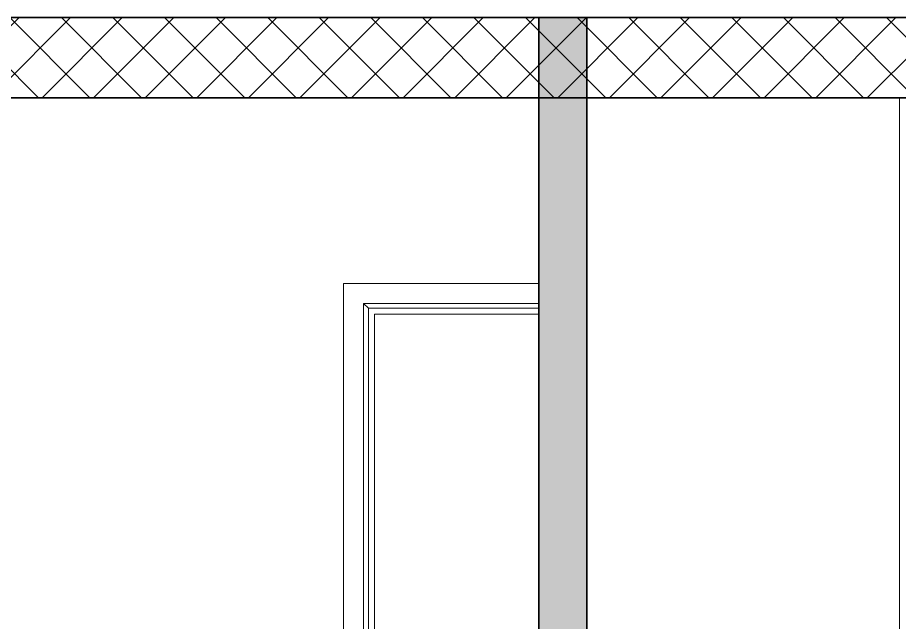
# Model space of a CAD drawing. Header units: millimetres. Extents: x -15634 to 67596, y -3027 to 55843.
# Drawn here: x 38294 to 40494, y 19287 to 20796 of the extents above; entities that cross this region are included whole.
import ezdxf

# ---------------------------------------------------------------- set-up
doc = ezdxf.new("R2010")
doc.units = ezdxf.units.MM
doc.header["$MEASUREMENT"] = 0
doc.set_wipeout_variables(frame=1)
doc.linetypes.add('Wipeout_Contour', pattern=[1000, 0, -1000])
doc.layers.add('Structural - Bearing', color=7, linetype='Continuous')
for name, color, linetype, lineweight in [('Structural - Bearing_Pen_No__1', 7, 'Continuous', 13), ('Structural - Bearing_Pen_No__101', 252, 'Continuous', 13), ('Structural - Bearing_Pen_No__7', 7, 'Continuous', 35)]:
    doc.layers.add(name, color=color, linetype=linetype, lineweight=lineweight)
doc.layers.add('Structural - Bearing_Pen_No__82', color=7, linetype='Continuous', lineweight=20, true_color=0xaaaaaa)

msp = doc.modelspace()

# ---------------------------------------------------------------- linework, layer by layer
at = {"layer": 'Structural - Bearing_Pen_No__1', "color": 7, "linetype": 'Continuous', "lineweight": 13}
for p, q in [((37134.4, 20795.6), (39594.4, 20795.6)), ((39714.4, 20795.6), (43944.4, 20795.6))]:
    msp.add_line(p, q, dxfattribs=at)

# ---------------------------------------------------------------- wipeouts: each hides what was drawn before it
at = {"color": 254, "linetype": 'Wipeout_Contour', "lineweight": 0, "ltscale": 180847.160312}
msp.add_wipeout([(40494.3, 20132.6), (40494.3, 20082.6), (40494.4, 20082.6), (40494.4, 20132.6)], dxfattribs=at).dxf.layer = 'Structural - Bearing'
at = {"color": 254, "linetype": 'Wipeout_Contour', "lineweight": 0, "ltscale": 174219.080213}
msp.add_wipeout([(39169.4, 20070.6), (39157.4, 20082.6), (39157.4, 17995.6), (39169.4, 17995.6)], dxfattribs=at).dxf.layer = 'Structural - Bearing'

# ---------------------------------------------------------------- next in the draw order: wipeouts: each hides what was drawn before it
at = {"color": 254, "linetype": 'Wipeout_Contour', "lineweight": 0, "ltscale": 181307.656579}
msp.add_wipeout([(40494.3, 20132.6), (40494.4, 20132.6), (40494.4, 20595.6), (40494.3, 20595.6)], dxfattribs=at).dxf.layer = 'Structural - Bearing'
at = {"color": 254, "linetype": 'Wipeout_Contour', "lineweight": 0, "ltscale": 176806.072994}
msp.add_wipeout([(39157.4, 20082.6), (39169.4, 20070.6), (39594.4, 20070.6), (39594.4, 20082.6)], dxfattribs=at).dxf.layer = 'Structural - Bearing'
at = {"color": 254, "linetype": 'Wipeout_Contour', "lineweight": 0, "ltscale": 180789.361375}
msp.add_wipeout([(40494.3, 20082.6), (40494.3, 20067.6), (40494.4, 20067.6), (40494.4, 20082.6)], dxfattribs=at).dxf.layer = 'Structural - Bearing'
at = {"color": 254, "linetype": 'Wipeout_Contour', "lineweight": 0, "ltscale": 174248.497376}
msp.add_wipeout([(39169.4, 17995.6), (39184.4, 17995.6), (39184.4, 20055.6), (39169.4, 20055.6)], dxfattribs=at).dxf.layer = 'Structural - Bearing'

# ---------------------------------------------------------------- next in the draw order: wipeouts: each hides what was drawn before it
at = {"color": 254, "linetype": 'Wipeout_Contour', "lineweight": 0, "ltscale": 174135.915739}
msp.add_wipeout([(39107.4, 17995.6), (39157.4, 17995.6), (39157.4, 20082.6), (39107.4, 20132.6)], dxfattribs=at).dxf.layer = 'Structural - Bearing'
at = {"color": 254, "linetype": 'Wipeout_Contour', "lineweight": 0, "ltscale": 220811.09636}
msp.add_wipeout([(39169.4, 20070.6), (39169.4, 20055.6), (39184.4, 20055.6), (39594.4, 20055.6), (39594.4, 20070.6)], dxfattribs=at).dxf.layer = 'Structural - Bearing'
at = {"color": 254, "linetype": 'Wipeout_Contour', "lineweight": 0, "ltscale": 179853.017582}
msp.add_wipeout([(40494.3, 20067.6), (40494.3, 19005.5), (40494.4, 19005.5), (40494.4, 20067.6)], dxfattribs=at).dxf.layer = 'Structural - Bearing'

# ---------------------------------------------------------------- next in the draw order: wipeouts: each hides what was drawn before it
at = {"color": 254, "linetype": 'Wipeout_Contour', "lineweight": 0, "ltscale": 178000.40121}
msp.add_wipeout([(39714.4, 17895.6), (40494.3, 17895.6), (40494.3, 20595.6), (39714.4, 20595.6)], dxfattribs=at).dxf.layer = 'Structural - Bearing'
at = {"color": 254, "linetype": 'Wipeout_Contour', "lineweight": 0, "ltscale": 176807.246875}
msp.add_wipeout([(39107.4, 20132.6), (39157.4, 20082.6), (39594.4, 20082.6), (39594.4, 20132.6)], dxfattribs=at).dxf.layer = 'Structural - Bearing'

# ---------------------------------------------------------------- next in the draw order: linework, layer by layer
at = {"layer": 'Structural - Bearing_Pen_No__1', "color": 7, "linetype": 'Continuous', "lineweight": 13}
msp.add_line((39714.4, 17895.6), (39714.4, 20795.6), dxfattribs=at)
at = {"layer": 'Structural - Bearing_Pen_No__82', "color": 253, "linetype": 'Continuous', "lineweight": 20, "true_color": 0xaaaaaa}
msp.add_line((40494.3, 17995.6), (40494.3, 20595.6), dxfattribs=at)

# ---------------------------------------------------------------- next in the draw order: wipeouts: each hides what was drawn before it
at = {"color": 254, "linetype": 'Wipeout_Contour', "lineweight": 0, "ltscale": 348776.436675}
msp.add_wipeout([(38294.4, 17895.6), (39594.4, 17895.6), (39594.4, 17995.6), (39107.4, 17995.6), (39107.4, 20132.6), (39594.4, 20132.6), (39594.4, 20595.6), (38294.4, 20595.6)], dxfattribs=at).dxf.layer = 'Structural - Bearing'

# ---------------------------------------------------------------- next in the draw order: hatches: boundary and pattern name
at = {"layer": 'Structural - Bearing_Pen_No__1', "linetype": 'Continuous', "lineweight": 13}
h = msp.add_hatch(dxfattribs=at)
h.set_pattern_fill('CONCRETE_BLOCK', style=0, pattern_type=2)
h.set_pattern_definition([(45, (0, 0), (-64.34671, 64.34671), []), (135, (0, 0), (64.34671, 64.34671), [])])
h.paths.add_polyline_path([(-655.6, 20595.6), (44144.4, 20595.6), (44144.4, 20795.6), (-655.6, 20795.6)])
at = {"layer": 'Structural - Bearing_Pen_No__101', "linetype": 'Continuous', "lineweight": 13}
msp.add_hatch(color=252, dxfattribs=at).paths.add_polyline_path([(39594.4, 17895.6), (39714.4, 17895.6), (39714.4, 20795.6), (39594.4, 20795.6)])

# ---------------------------------------------------------------- next in the draw order: linework, layer by layer
at = {"layer": 'Structural - Bearing_Pen_No__1', "color": 7, "linetype": 'Continuous', "lineweight": 13}
for p, q in [((39594.4, 17895.6), (39594.4, 20795.6)), ((-655.6, 20595.6), (44144.4, 20595.6))]:
    msp.add_line(p, q, dxfattribs=at)
at = {"layer": 'Structural - Bearing_Pen_No__7', "color": 7, "linetype": 'Continuous', "lineweight": 35, "flags": 128}
for points in [[(-655.6, 20595.6), (44144.4, 20595.6), (44144.4, 20795.6), (-655.6, 20795.6)], [(39594.4, 17895.6), (39714.4, 17895.6), (39714.4, 20795.6), (39594.4, 20795.6)]]:
    msp.add_lwpolyline(points, close=True, dxfattribs=at)
at = {"layer": 'Structural - Bearing_Pen_No__82', "color": 253, "linetype": 'Continuous', "lineweight": 20, "true_color": 0xaaaaaa}
for p, q in [((39107.4, 20132.6), (39107.4, 17995.6)), ((39594.4, 20132.6), (39107.4, 20132.6)), ((39157.4, 17995.6), (39157.4, 20082.6)), ((39169.4, 20070.6), (39157.4, 20082.6)), ((39157.4, 20082.6), (39594.4, 20082.6)), ((39169.4, 17995.6), (39169.4, 20070.6)), ((39169.4, 20070.6), (39594.4, 20070.6)), ((39184.4, 17995.6), (39184.4, 20055.6)), ((39184.4, 20055.6), (39594.4, 20055.6))]:
    msp.add_line(p, q, dxfattribs=at)

doc.saveas('drawing.dxf')
